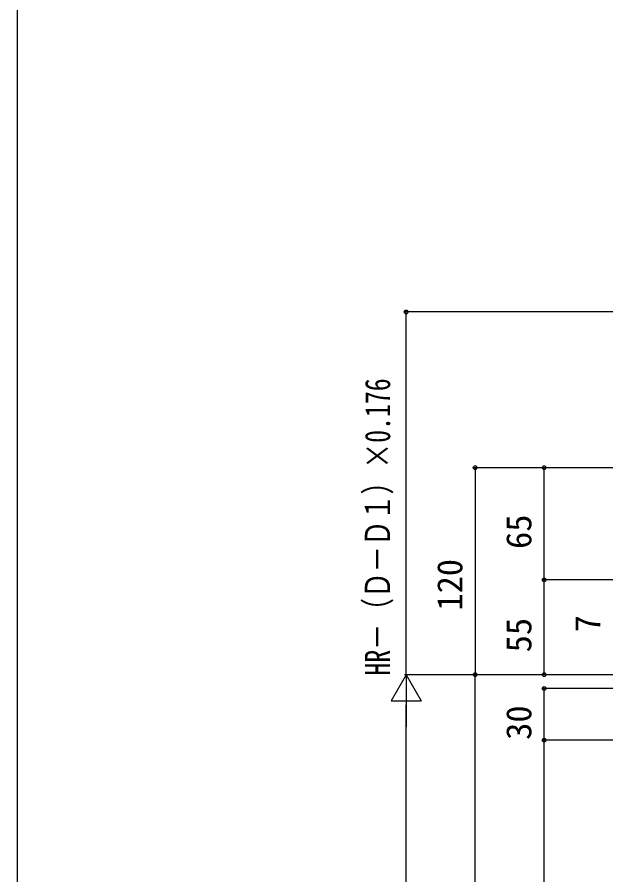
# Model space of a CAD drawing. Units: millimetres, scale not verified. Extents: x -875 to 875, y -1304 to 1297.
# Drawn here: x -875 to -533.7, y -415.3 to 81.9 of the extents above; entities that cross this region are included whole.
import ezdxf
from ezdxf.enums import TextEntityAlignment as Align

# ---------------------------------------------------------------- set-up
doc = ezdxf.new("R2010")
doc.units = ezdxf.units.MM
doc.header["$LTSCALE"] = 8
doc.layers.add('0-5_YKK_D', color=6, linetype='Continuous')
doc.layers.add('0-6_YKK_ZWAK', color=7, linetype='Continuous')
doc.styles.add('ＭＳ ゴシック', font='')
doc.styles.get('ＭＳ ゴシック').set_extended_font_data('MS Gothic')

msp = doc.modelspace()

# ---------------------------------------------------------------- linework, layer by layer
at = {"layer": '0-5_YKK_D'}
for p, q in [((-109.022, -88.991), (-650.5, -88.991)), ((-649.5, -299.257), (-649.5, -88.991)), ((-490.2, -179.257), (-610.5, -179.257)), ((-609.5, -179.257), (-609.5, -299.257)), ((-490.2, -179.257), (-570.5, -179.257)), ((-569.5, -244.257), (-569.5, -179.257)), ((-442.88, -244.257), (-570.5, -244.257)), ((-442.88, -244.257), (-570.5, -244.257)), ((-569.5, -299.257), (-569.5, -244.257)), ((-649.5, -299.257), (-658.25, -314.413)), ((-440.2, -299.257), (-650.5, -299.257)), ((-440.2, -299.257), (-650.5, -299.257)), ((-649.5, -299.257), (-640.75, -314.413)), ((-649.5, -299.257), (-649.5, -329.568)), ((-440.2, -299.257), (-610.5, -299.257)), ((-440.2, -299.257), (-610.5, -299.257)), ((-609.5, -544.757), (-609.5, -299.257)), ((-440.2, -299.257), (-570.5, -299.257)), ((-439, -307.257), (-570.5, -307.257)), ((-569.5, -337.257), (-569.5, -307.257)), ((-658.25, -314.413), (-640.75, -314.413)), ((-649.5, -871.757), (-649.5, -316.757)), ((-437.3, -337.257), (-570.5, -337.257)), ((-438, -337.257), (-570.5, -337.257)), ((-569.5, -589.257), (-569.5, -337.257))]:
    msp.add_line(p, q, dxfattribs=at)
for centre in [(-649.5, -88.991), (-609.5, -179.257), (-569.5, -179.257), (-569.5, -244.257), (-569.5, -244.257), (-609.5, -299.257), (-609.5, -299.257), (-569.5, -299.257), (-569.5, -307.257), (-569.5, -337.257), (-569.5, -337.257)]:
    msp.add_circle(centre, 1.075, dxfattribs=at)
at = {"layer": '0-6_YKK_ZWAK'}
msp.add_line((-875, 1245.8), (-875, -1304.2), dxfattribs=at)

# ---------------------------------------------------------------- texts
at = {"layer": '0-5_YKK_D', "style": 'ＭＳ ゴシック', "width": 0.75}
msp.add_text('HR－（Ｄ－Ｄ１）×0.176', height=14.66, rotation=90, dxfattribs=at).set_placement((-654.386, -299.763), align=Align.BOTTOM_LEFT)
at = {"layer": '0-5_YKK_D', "style": 'ＭＳ ゴシック'}
for s, p in [('65', (-572.5, -226.36)), ('120', (-612.5, -262.098)), ('55', (-572.5, -286.303)), ('7', (-532.5, -274.735)), ('30', (-572.5, -337.03))]:
    msp.add_text(s, height=14.66, rotation=90, dxfattribs=at).set_placement(p, align=Align.BOTTOM_LEFT)

doc.saveas('drawing.dxf')
